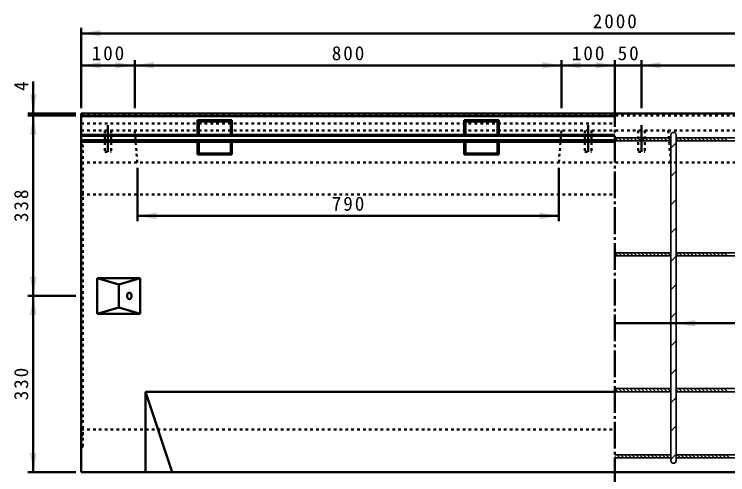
# Model space of a CAD drawing. Units: millimetres, scale not verified. Extents: x 100 to 4105, y 100 to 2870.
# Drawn here: x 1809 to 3146, y 904 to 1767 of the extents above; entities that cross this region are included whole.
import ezdxf
from ezdxf.enums import TextEntityAlignment as Align

# ---------------------------------------------------------------- set-up
doc = ezdxf.new("R2010")
doc.units = ezdxf.units.MM
doc.header["$LTSCALE"] = 5
doc.linetypes.add('USER1', pattern=[2.2, 1, -1.2])
doc.linetypes.add('USER2', pattern=[13.4, 10, -1.2, 1, -1.2])
doc.layers.add('V-nasSTD', color=7, linetype='Continuous', lineweight=35)
doc.styles.add('ＭＳ ゴシック', font='')
doc.styles.get('ＭＳ ゴシック').set_extended_font_data('MS Gothic')

msp = doc.modelspace()

# ---------------------------------------------------------------- hatches: boundary and pattern name
at = {"layer": 'V-nasSTD'}
for points in [[(1970.35, 1737.38), (1934.35, 1731.38), (1970.35, 1725.38)], [(1970.35, 1677.38), (1934.35, 1671.38), (1970.35, 1665.38)], [(1998.35, 1665.38), (2034.35, 1671.38), (1998.35, 1677.38)], [(2070.35, 1677.38), (2034.35, 1671.38), (2070.35, 1665.38)], [(2798.35, 1665.38), (2834.35, 1671.38), (2798.35, 1677.38)], [(2870.35, 1677.38), (2834.35, 1671.38), (2870.35, 1665.38)], [(2898.35, 1665.38), (2934.35, 1671.38), (2898.35, 1677.38)], [(3020.35, 1677.38), (2984.35, 1671.38), (3020.35, 1665.38)], [(1838.35, 1617.38), (1844.35, 1581.38), (1850.35, 1617.38)], [(1850.35, 1541.38), (1844.35, 1577.38), (1838.35, 1541.38)], [(2075.35, 1395.38), (2039.35, 1389.38), (2075.35, 1383.38)], [(2793.35, 1383.38), (2829.35, 1389.38), (2793.35, 1395.38)], [(1838.35, 1275.38), (1844.35, 1239.38), (1850.35, 1275.38)], [(1850.35, 1203.38), (1844.35, 1239.38), (1838.35, 1203.38)], [(3085.35, 1194.195), (3049.35, 1188.195), (3085.35, 1182.195)], [(1838.35, 945.38), (1844.35, 909.38), (1850.35, 945.38)]]:
    msp.add_hatch(color=256, dxfattribs=at).paths.add_polyline_path(points)

# ---------------------------------------------------------------- linework, layer by layer
at = {"layer": 'V-nasSTD', "lineweight": 50}
for p, q in [((1934.35, 1591.38), (1934.35, 1741.38)), ((1934.35, 1731.38), (3934.35, 1731.38)), ((2034.35, 1591.38), (2034.35, 1681.38)), ((2834.35, 1591.38), (2834.35, 1681.38)), ((2934.35, 1591.38), (2934.35, 1681.38)), ((2984.35, 1591.38), (2984.35, 1681.38)), ((1934.35, 1671.38), (2034.35, 1671.38)), ((2034.35, 1671.38), (2834.35, 1671.38)), ((2834.35, 1671.38), (2934.35, 1671.38)), ((2934.35, 1671.38), (2984.35, 1671.38)), ((2984.35, 1671.38), (3884.35, 1671.38)), ((1844.35, 1641.38), (1844.35, 1581.38)), ((1924.35, 1581.38), (1834.35, 1581.38)), ((1844.35, 1577.38), (1844.35, 1581.38)), ((1934.35, 1581.38), (1934.35, 909.38)), ((1934.35, 1581.38), (3934.35, 1581.38)), ((1924.35, 1577.38), (1834.35, 1577.38)), ((1844.35, 1239.38), (1844.35, 1577.38)), ((1934.35, 1576.38), (2934.35, 1576.38)), ((2152.05, 1568.68), (2216.65, 1568.68)), ((2152.05, 1568.68), (2154.35, 1566.38)), ((2152.05, 1568.68), (2152.05, 1541.395)), ((2154.35, 1566.38), (2214.35, 1566.38)), ((2154.35, 1566.38), (2154.35, 1541.395)), ((2214.35, 1566.38), (2216.65, 1568.68)), ((2214.35, 1566.38), (2214.35, 1541.395)), ((2216.65, 1568.68), (2216.65, 1541.395)), ((2652.05, 1568.68), (2716.65, 1568.68)), ((2652.05, 1568.68), (2654.35, 1566.38)), ((2652.05, 1568.68), (2652.05, 1541.395)), ((2654.35, 1566.38), (2714.35, 1566.38)), ((2654.35, 1566.38), (2654.35, 1541.395)), ((2714.35, 1566.38), (2716.65, 1568.68)), ((2714.35, 1566.38), (2714.35, 1541.395)), ((2716.65, 1568.68), (2716.65, 1541.395)), ((1934.35, 1541.395), (2934.35, 1541.395)), ((1934.35, 1539.38), (2934.35, 1539.38)), ((1934.35, 1531.38), (2934.35, 1531.38)), ((1934.35, 1528.022), (2934.35, 1528.022)), ((2152.05, 1528.022), (2152.05, 1504.08)), ((2154.35, 1528.022), (2154.35, 1506.38)), ((2214.35, 1528.022), (2214.35, 1506.38)), ((2216.65, 1528.022), (2216.65, 1504.08)), ((2652.05, 1528.022), (2652.05, 1504.08)), ((2654.35, 1528.022), (2654.35, 1506.38)), ((2714.35, 1528.022), (2714.35, 1506.38)), ((2716.65, 1528.022), (2716.65, 1504.08)), ((2152.05, 1504.08), (2154.35, 1506.38)), ((2152.05, 1504.08), (2216.65, 1504.08)), ((2154.35, 1506.38), (2214.35, 1506.38)), ((2214.35, 1506.38), (2216.65, 1504.08)), ((2652.05, 1504.08), (2654.35, 1506.38)), ((2652.05, 1504.08), (2716.65, 1504.08)), ((2654.35, 1506.38), (2714.35, 1506.38)), ((2714.35, 1506.38), (2716.65, 1504.08)), ((2039.35, 1479.38), (2039.35, 1379.38)), ((2829.35, 1479.38), (2829.35, 1379.38)), ((2039.35, 1389.38), (2829.35, 1389.38)), ((1964.35, 1272.88), (1964.35, 1205.88)), ((1964.35, 1272.88), (2044.35, 1272.88)), ((1964.35, 1272.88), (2004.35, 1260.88)), ((2004.35, 1260.88), (2044.35, 1272.88)), ((2044.35, 1272.88), (2044.35, 1205.88)), ((2004.35, 1260.88), (2004.35, 1217.88)), ((1924.35, 1239.38), (1834.35, 1239.38)), ((1844.35, 909.38), (1844.35, 1239.38)), ((1964.35, 1205.88), (2004.35, 1217.88)), ((2004.35, 1217.88), (2044.35, 1205.88)), ((1964.35, 1205.88), (2044.35, 1205.88)), ((4032.35, 1188.195), (2934.35, 1188.195)), ((2054.35, 1059.38), (2054.35, 909.38)), ((2054.35, 1059.38), (2104.35, 909.38)), ((2054.35, 1059.38), (2934.35, 1059.38)), ((1924.35, 909.38), (1834.35, 909.38)), ((1934.35, 909.38), (3934.35, 909.38))]:
    msp.add_line(p, q, dxfattribs=at)
at = {"layer": 'V-nasSTD', "linetype": 'USER2', "lineweight": 50}
for p, q in [((2934.35, 1606.38), (2934.35, 884.38)), ((1984.35, 1559.38), (1984.35, 1509.38)), ((2884.35, 1559.38), (2884.35, 1509.38)), ((2984.35, 1559.38), (2984.35, 1509.38))]:
    msp.add_line(p, q, dxfattribs=at)
at = {"layer": 'V-nasSTD', "linetype": 'USER1', "lineweight": 50}
for p, q in [((1934.35, 1577.38), (3934.35, 1577.38)), ((1934.35, 1562.38), (2934.35, 1562.38)), ((1934.35, 1549.38), (3934.35, 1549.38)), ((1978.35, 1549.38), (1978.35, 1509.38)), ((1990.35, 1549.38), (1990.35, 1509.38)), ((2034.35, 1549.38), (2039.35, 1489.38)), ((2829.35, 1489.38), (2834.35, 1549.38)), ((2878.35, 1549.38), (2878.35, 1509.38)), ((2890.35, 1549.38), (2890.35, 1509.38)), ((2978.35, 1549.38), (2978.35, 1509.38)), ((2990.35, 1549.38), (2990.35, 1509.38)), ((3034.35, 1549.38), (3039.35, 1489.38)), ((1937.35, 1521.38), (1934.35, 1523.38)), ((1937.35, 957.38), (1937.35, 1521.38)), ((1934.35, 1499.38), (1937.35, 1501.38)), ((1978.35, 1509.38), (1990.35, 1509.38)), ((2878.35, 1509.38), (2890.35, 1509.38)), ((2978.35, 1509.38), (2990.35, 1509.38)), ((1934.35, 1489.38), (3934.35, 1489.38)), ((1934.35, 1429.38), (2934.35, 1429.38)), ((1934.35, 989.38), (2934.35, 989.38)), ((1934.35, 979.38), (1937.35, 977.38)), ((1937.35, 957.38), (1934.35, 955.38))]:
    msp.add_line(p, q, dxfattribs=at)
at = {"layer": 'V-nasSTD'}
for p, q in [((3039.35, 930.88), (3039.35, 1540.88)), ((3049.35, 1540.88), (3049.35, 930.88)), ((2934.35, 1535.88), (3039.35, 1535.88)), ((2934.35, 1535.864), (2940.334, 1529.88)), ((2934.35, 1529.88), (3039.35, 1529.88)), ((2941.405, 1535.88), (2947.405, 1529.88)), ((2948.476, 1535.88), (2954.476, 1529.88)), ((2955.547, 1535.88), (2961.547, 1529.88)), ((2962.618, 1535.88), (2968.618, 1529.88)), ((2969.689, 1535.88), (2975.689, 1529.88)), ((2976.76, 1535.88), (2982.76, 1529.88)), ((2983.831, 1535.88), (2989.831, 1529.88)), ((2990.902, 1535.88), (2996.902, 1529.88)), ((2997.973, 1535.88), (3003.973, 1529.88)), ((3005.045, 1535.88), (3011.045, 1529.88)), ((3012.116, 1535.88), (3018.116, 1529.88)), ((3019.187, 1535.88), (3025.187, 1529.88)), ((3026.258, 1535.88), (3032.258, 1529.88)), ((3033.329, 1535.88), (3039.329, 1529.88)), ((3039.35, 1516.228), (3049.35, 1526.228)), ((3049.35, 1535.88), (3319.35, 1535.88)), ((3049.35, 1534.001), (3053.471, 1529.88)), ((3049.35, 1529.88), (3319.35, 1529.88)), ((3054.542, 1535.88), (3060.542, 1529.88)), ((3061.613, 1535.88), (3067.613, 1529.88)), ((3068.684, 1535.88), (3074.684, 1529.88)), ((3075.755, 1535.88), (3081.755, 1529.88)), ((3082.826, 1535.88), (3088.826, 1529.88)), ((3089.897, 1535.88), (3095.897, 1529.88)), ((3096.968, 1535.88), (3102.968, 1529.88)), ((3104.039, 1535.88), (3110.039, 1529.88)), ((3111.111, 1535.88), (3117.111, 1529.88)), ((3118.182, 1535.88), (3124.182, 1529.88)), ((3125.253, 1535.88), (3131.253, 1529.88)), ((3132.324, 1535.88), (3138.324, 1529.88)), ((3139.395, 1535.88), (3145.395, 1529.88)), ((3039.35, 1463.195), (3049.35, 1473.195)), ((3039.35, 1410.162), (3049.35, 1420.162)), ((3039.35, 1357.129), (3049.35, 1367.129)), ((2934.35, 1320.38), (3039.35, 1320.38)), ((2934.35, 1320.364), (2940.334, 1314.38)), ((2934.35, 1314.38), (3039.35, 1314.38)), ((2941.405, 1320.38), (2947.405, 1314.38)), ((2948.476, 1320.38), (2954.476, 1314.38)), ((2955.547, 1320.38), (2961.547, 1314.38)), ((2962.618, 1320.38), (2968.618, 1314.38)), ((2969.689, 1320.38), (2975.689, 1314.38)), ((2976.76, 1320.38), (2982.76, 1314.38)), ((2983.831, 1320.38), (2989.831, 1314.38)), ((2990.902, 1320.38), (2996.902, 1314.38)), ((2997.973, 1320.38), (3003.973, 1314.38)), ((3005.045, 1320.38), (3011.045, 1314.38)), ((3012.116, 1320.38), (3018.116, 1314.38)), ((3019.187, 1320.38), (3025.187, 1314.38)), ((3026.258, 1320.38), (3032.258, 1314.38)), ((3033.329, 1320.38), (3039.329, 1314.38)), ((3039.35, 1304.096), (3049.35, 1314.096)), ((3049.35, 1320.38), (3319.35, 1320.38)), ((3049.35, 1318.501), (3053.471, 1314.38)), ((3049.35, 1314.38), (3319.35, 1314.38)), ((3054.542, 1320.38), (3060.542, 1314.38)), ((3061.613, 1320.38), (3067.613, 1314.38)), ((3068.684, 1320.38), (3074.684, 1314.38)), ((3075.755, 1320.38), (3081.755, 1314.38)), ((3082.826, 1320.38), (3088.826, 1314.38)), ((3089.897, 1320.38), (3095.897, 1314.38)), ((3096.968, 1320.38), (3102.968, 1314.38)), ((3104.039, 1320.38), (3110.039, 1314.38)), ((3111.111, 1320.38), (3117.111, 1314.38)), ((3118.182, 1320.38), (3124.182, 1314.38)), ((3125.253, 1320.38), (3131.253, 1314.38)), ((3132.324, 1320.38), (3138.324, 1314.38)), ((3139.395, 1320.38), (3145.395, 1314.38)), ((3039.35, 1251.063), (3049.35, 1261.063)), ((3039.35, 1198.03), (3049.35, 1208.03)), ((3039.35, 1144.997), (3049.35, 1154.997)), ((3039.35, 1091.964), (3049.35, 1101.964)), ((2934.35, 1065.88), (3039.35, 1065.88)), ((2934.35, 1065.864), (2940.334, 1059.88)), ((2934.35, 1059.88), (3039.35, 1059.88)), ((2941.405, 1065.88), (2947.405, 1059.88)), ((2948.476, 1065.88), (2954.476, 1059.88)), ((2955.547, 1065.88), (2961.547, 1059.88)), ((2962.618, 1065.88), (2968.618, 1059.88)), ((2969.689, 1065.88), (2975.689, 1059.88)), ((2976.76, 1065.88), (2982.76, 1059.88)), ((2983.831, 1065.88), (2989.831, 1059.88)), ((2990.902, 1065.88), (2996.902, 1059.88)), ((2997.973, 1065.88), (3003.973, 1059.88)), ((3005.045, 1065.88), (3011.045, 1059.88)), ((3012.116, 1065.88), (3018.116, 1059.88)), ((3019.187, 1065.88), (3025.187, 1059.88)), ((3026.258, 1065.88), (3032.258, 1059.88)), ((3033.329, 1065.88), (3039.329, 1059.88)), ((3049.35, 1065.88), (3319.35, 1065.88)), ((3049.35, 1064.001), (3053.471, 1059.88)), ((3049.35, 1059.88), (3319.35, 1059.88)), ((3054.542, 1065.88), (3060.542, 1059.88)), ((3061.613, 1065.88), (3067.613, 1059.88)), ((3068.684, 1065.88), (3074.684, 1059.88)), ((3075.755, 1065.88), (3081.755, 1059.88)), ((3082.826, 1065.88), (3088.826, 1059.88)), ((3089.897, 1065.88), (3095.897, 1059.88)), ((3096.968, 1065.88), (3102.968, 1059.88)), ((3104.039, 1065.88), (3110.039, 1059.88)), ((3111.111, 1065.88), (3117.111, 1059.88)), ((3118.182, 1065.88), (3124.182, 1059.88)), ((3125.253, 1065.88), (3131.253, 1059.88)), ((3132.324, 1065.88), (3138.324, 1059.88)), ((3139.395, 1065.88), (3145.395, 1059.88)), ((3039.35, 1038.931), (3049.35, 1048.931)), ((3039.35, 985.898), (3049.35, 995.898)), ((2934.35, 941.88), (3039.35, 941.88)), ((2934.35, 938.585), (2937.055, 935.88)), ((2938.126, 941.88), (2944.126, 935.88)), ((2945.197, 941.88), (2951.197, 935.88)), ((2952.268, 941.88), (2958.268, 935.88)), ((2959.339, 941.88), (2965.339, 935.88)), ((2966.41, 941.88), (2972.41, 935.88)), ((2973.481, 941.88), (2979.481, 935.88)), ((2980.552, 941.88), (2986.552, 935.88)), ((2987.623, 941.88), (2993.623, 935.88)), ((2994.694, 941.88), (3000.694, 935.88)), ((3001.765, 941.88), (3007.765, 935.88)), ((3008.836, 941.88), (3014.836, 935.88)), ((3015.907, 941.88), (3021.907, 935.88)), ((3022.978, 941.88), (3028.978, 935.88)), ((3030.05, 941.88), (3036.05, 935.88)), ((3037.121, 941.88), (3039.35, 939.651)), ((3039.35, 932.865), (3049.35, 942.865)), ((3049.35, 941.88), (3319.35, 941.88)), ((3049.35, 936.722), (3050.192, 935.88)), ((3051.263, 941.88), (3057.263, 935.88)), ((3058.334, 941.88), (3064.334, 935.88)), ((3065.405, 941.88), (3071.405, 935.88)), ((3072.476, 941.88), (3078.476, 935.88)), ((3079.547, 941.88), (3085.547, 935.88)), ((3086.618, 941.88), (3092.618, 935.88)), ((3093.689, 941.88), (3099.689, 935.88)), ((3100.76, 941.88), (3106.76, 935.88)), ((3107.831, 941.88), (3113.831, 935.88)), ((3114.902, 941.88), (3120.902, 935.88)), ((3121.973, 941.88), (3127.973, 935.88)), ((3129.045, 941.88), (3135.045, 935.88)), ((3136.116, 941.88), (3142.116, 935.88)), ((3143.187, 941.88), (3149.187, 935.88)), ((2934.35, 935.88), (3039.35, 935.88)), ((3049.35, 935.88), (3319.35, 935.88))]:
    msp.add_line(p, q, dxfattribs=at)
for centre, start, end in [((3044.35, 1540.88), 0, 180), ((3044.35, 930.88), 180, 0)]:
    msp.add_arc(centre, 5, start, end, dxfattribs=at)
at = {"layer": 'V-nasSTD', "lineweight": 50}
msp.add_ellipse((2024.35, 1239.38), major_axis=(0, 6), ratio=0.707107, dxfattribs=at)

# ---------------------------------------------------------------- texts
at = {"layer": 'V-nasSTD', "style": 'ＭＳ ゴシック'}
msp.add_text('4', height=26.39, rotation=90, dxfattribs=at).set_placement((1808.35, 1623.38), align=Align.TOP_LEFT)
at = {"layer": 'V-nasSTD', "char_height": 26.39, "attachment_point": 1, "style": 'ＭＳ ゴシック'}
for s, insert in [('\\T1.2;2000', (2892.95, 1767.38)), ('\\T1.2;100', (1953.75, 1707.38)), ('\\T1.2;800', (2403.75, 1707.38)), ('\\T1.2;100', (2853.75, 1707.38)), ('\\T1.2;50', (2939.55, 1707.38)), ('\\T1.2;790', (2403.75, 1425.38))]:
    msp.add_mtext(s, dxfattribs=dict(at, insert=insert))
at = {"layer": 'V-nasSTD', "char_height": 26.39, "attachment_point": 1, "rotation": 90, "style": 'ＭＳ ゴシック'}
for s, insert in [('\\T1.2;338', (1808.35, 1377.78)), ('\\T1.2;330', (1808.35, 1043.78))]:
    msp.add_mtext(s, dxfattribs=dict(at, insert=insert))

doc.saveas('drawing.dxf')
